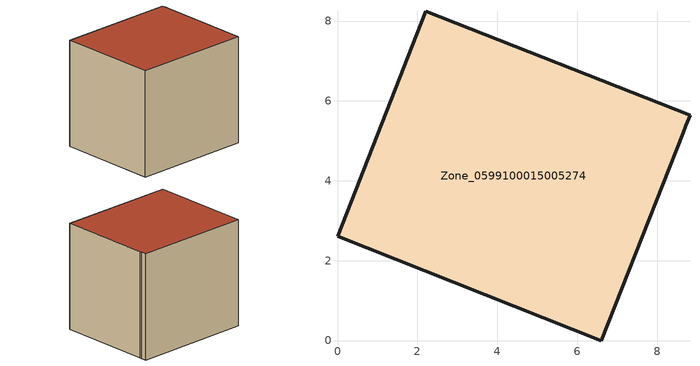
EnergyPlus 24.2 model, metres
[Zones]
Zone_0599100015005274
 floor ground (C_G): 0,2.61 2.21,8.24 8.82,5.65 8.72,5.38 8.65,5.21 6.61,0 z0.92
 wall outside (C_F): 2.21,8.24 0,2.61 6.61,0 8.65,5.21 8.72,5.38 8.82,5.65 2.21,8.24 z0.92:7.3
 roof outside (C_R): 0,2.61 6.61,0 8.65,5.21 8.72,5.38 8.82,5.65 2.21,8.24 z7.3
[BUILDING]
Pand.0599100015005274: North Axis=0; Terrain=City; Loads Convergence Tolerance Value=0.04; Temperature Convergence Tolerance Value=0.4; Solar Distribution=FullExterior; Maximum Number of Warmup Days=25; Minimum Number of Warmup Days=1
[Site:Location]
Rotterdam.The.Hague.AP_ZH_NLD Design_Conditions: Latitude=51.96; Longitude=4.45; Time Zone=1; Elevation=-4.5
[SITE:GROUNDTEMPERATURE:BUILDINGSURFACE]
18, 18, 18, 18, 18, 18, 18, 18, 18, 18, 18, 18
[MATERIAL] Thermal Absorptance=0.9; Solar Absorptance=0.7; Visible Absorptance=0.7
Name | Roughness | Thickness | Conductivity | Density | Specific Heat
G.TI.1946-1964 | MediumSmooth | 0.15 | 1 | 540 | 1210
F.TI.1946-1964 | Rough | 0.3 | 0.857143 | 1920 | 840
R.TI.1946-1964 | MediumRough | 0.2 | 0.277778 | 1500 | 1000
[CONSTRUCTION]
C_G: G.TI.1946-1964
C_F: F.TI.1946-1964
C_R: R.TI.1946-1964
[ZONE]
Zone_0599100015005274: Type=1; Multiplier=1; Ceiling Height=Autocalculate; Volume=Autocalculate; Floor Area=autocalculate; Part of Total Floor Area=Yes
[ZONEINFILTRATION:DESIGNFLOWRATE]
Infil_Zone_0599100015005274: Zone or ZoneList or Space or SpaceList=Zone_0599100015005274; Schedule=AlwaysOn; Design Flow Rate Calculation Method=Flow/Area; Flow Rate per Floor Area=0.003; Constant Term Coefficient=1; Temperature Term Coefficient=0; Velocity Term Coefficient=0; Velocity Squared Term Coefficient=0
[HVACTEMPLATE:ZONE:IDEALLOADSAIRSYSTEM]
Zone_0599100015005274: Maximum Heating Supply Air Temperature=50; Minimum Cooling Supply Air Temperature=13; Maximum Heating Supply Air Humidity Ratio=0.0156; Minimum Cooling Supply Air Humidity Ratio=0.0077; Heating Limit=NoLimit; Cooling Limit=NoLimit; Dehumidification Control Type=ConstantSensibleHeatRatio; Cooling Sensible Heat Ratio=0.7; Dehumidification Setpoint=60; Humidification Control Type=None; Humidification Setpoint=30; Outdoor Air Method=None; Outdoor Air Flow Rate per Person=0.00944; Outdoor Air Flow Rate per Zone Floor Area=0; Outdoor Air Flow Rate per Zone=0; Demand Controlled Ventilation Type=None; Outdoor Air Economizer Type=NoEconomizer; Heat Recovery Type=None; Sensible Heat Recovery Effectiveness=0.7; Latent Heat Recovery Effectiveness=0.65
[ZONECONTROL:THERMOSTAT]
ThermostatControl_Zone_0599100015005274: Zone or ZoneList=Zone_0599100015005274; Control Type Schedule=DualSetpointControlType; Control 1=Thermostat_Zone_0599100015005274; Temperature Difference Between Cutout And Setpoint=0
[THERMOSTATSETPOINT:DUALSETPOINT]
Thermostat_Zone_0599100015005274: Heating Setpoint Temperature Schedule=HeatingSetpoint_Zone_0599100015005274; Cooling Setpoint Temperature Schedule=CoolingSetpoint_Zone_0599100015005274
[SCHEDULE:COMPACT]
HeatingSetpoint_Zone_0599100015005274: Through: 12/31, For: AllDays, Until: 24:00, 21
CoolingSetpoint_Zone_0599100015005274: Through: 12/31, For: AllDays, Until: 24:00, 24
DualSetpointControlType: Through: 12/31, For: AllDays, Until: 24:00, 4
AlwaysOn: Through: 12/31, For: AllDays, Until: 24:00, 1
